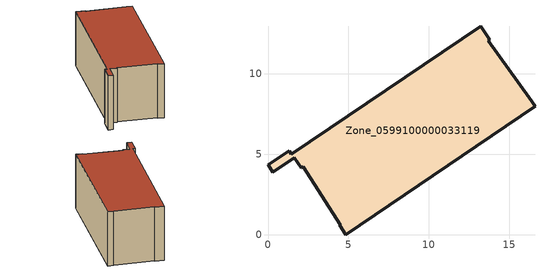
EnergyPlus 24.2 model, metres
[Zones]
Zone_0599100000033119
 floor ground (C_G): 0.3,3.88 0,4.33 1.33,5.22 1.45,4.99 13.23,12.93 13.78,12.11 13.69,12.05 16.22,8.5 16.59,7.96 4.84,0 4.46,0.57 4.5,0.61 2.18,4.22 2.06,4.14 1.63,4.78 z0
 wall outside (C_F): 0,4.33 0.3,3.88 1.63,4.78 2.06,4.14 2.18,4.22 4.5,0.61 4.46,0.57 4.84,0 16.59,7.96 16.22,8.5 13.69,12.05 13.78,12.11 13.23,12.93 1.45,4.99 1.33,5.22 0,4.33 z0:6.15
 roof outside (C_R): 13.23,12.93 1.45,4.99 1.33,5.22 0,4.33 0.3,3.88 1.63,4.78 2.06,4.14 2.18,4.22 4.5,0.61 4.46,0.57 4.84,0 16.59,7.96 16.22,8.5 13.69,12.05 13.78,12.11 z6.15
[BUILDING]
Pand.0599100000033119: North Axis=0; Terrain=City; Loads Convergence Tolerance Value=0.04; Temperature Convergence Tolerance Value=0.4; Solar Distribution=FullExterior; Maximum Number of Warmup Days=25; Minimum Number of Warmup Days=1
[Site:Location]
Rotterdam.The.Hague.AP_ZH_NLD Design_Conditions: Latitude=51.96; Longitude=4.45; Time Zone=1; Elevation=-4.5
[SITE:GROUNDTEMPERATURE:BUILDINGSURFACE]
18, 18, 18, 18, 18, 18, 18, 18, 18, 18, 18, 18
[MATERIAL] Thermal Absorptance=0.9; Solar Absorptance=0.7; Visible Absorptance=0.7
Name | Roughness | Thickness | Conductivity | Density | Specific Heat
G.TI.1975-1991 | MediumSmooth | 0.15 | 0.288461 | 540 | 1210
F.TI.1975-1991 | Rough | 0.3 | 0.230769 | 1920 | 840
R.TI.1975-1991 | MediumRough | 0.2 | 0.153846 | 1500 | 1000
[CONSTRUCTION]
C_G: G.TI.1975-1991
C_F: F.TI.1975-1991
C_R: R.TI.1975-1991
[ZONE]
Zone_0599100000033119: Type=1; Multiplier=1; Ceiling Height=Autocalculate; Volume=Autocalculate; Floor Area=autocalculate; Part of Total Floor Area=Yes
[ZONEINFILTRATION:DESIGNFLOWRATE]
Infil_Zone_0599100000033119: Zone or ZoneList or Space or SpaceList=Zone_0599100000033119; Schedule=AlwaysOn; Design Flow Rate Calculation Method=Flow/Area; Flow Rate per Floor Area=0.003; Constant Term Coefficient=1; Temperature Term Coefficient=0; Velocity Term Coefficient=0; Velocity Squared Term Coefficient=0
[HVACTEMPLATE:ZONE:IDEALLOADSAIRSYSTEM]
Zone_0599100000033119: Maximum Heating Supply Air Temperature=50; Minimum Cooling Supply Air Temperature=13; Maximum Heating Supply Air Humidity Ratio=0.0156; Minimum Cooling Supply Air Humidity Ratio=0.0077; Heating Limit=NoLimit; Cooling Limit=NoLimit; Dehumidification Control Type=ConstantSensibleHeatRatio; Cooling Sensible Heat Ratio=0.7; Dehumidification Setpoint=60; Humidification Control Type=None; Humidification Setpoint=30; Outdoor Air Method=None; Outdoor Air Flow Rate per Person=0.00944; Outdoor Air Flow Rate per Zone Floor Area=0; Outdoor Air Flow Rate per Zone=0; Demand Controlled Ventilation Type=None; Outdoor Air Economizer Type=NoEconomizer; Heat Recovery Type=None; Sensible Heat Recovery Effectiveness=0.7; Latent Heat Recovery Effectiveness=0.65
[ZONECONTROL:THERMOSTAT]
ThermostatControl_Zone_0599100000033119: Zone or ZoneList=Zone_0599100000033119; Control Type Schedule=DualSetpointControlType; Control 1=Thermostat_Zone_0599100000033119; Temperature Difference Between Cutout And Setpoint=0
[THERMOSTATSETPOINT:DUALSETPOINT]
Thermostat_Zone_0599100000033119: Heating Setpoint Temperature Schedule=HeatingSetpoint_Zone_0599100000033119; Cooling Setpoint Temperature Schedule=CoolingSetpoint_Zone_0599100000033119
[SCHEDULE:COMPACT]
HeatingSetpoint_Zone_0599100000033119: Through: 12/31, For: AllDays, Until: 24:00, 21
CoolingSetpoint_Zone_0599100000033119: Through: 12/31, For: AllDays, Until: 24:00, 24
DualSetpointControlType: Through: 12/31, For: AllDays, Until: 24:00, 4
AlwaysOn: Through: 12/31, For: AllDays, Until: 24:00, 1
